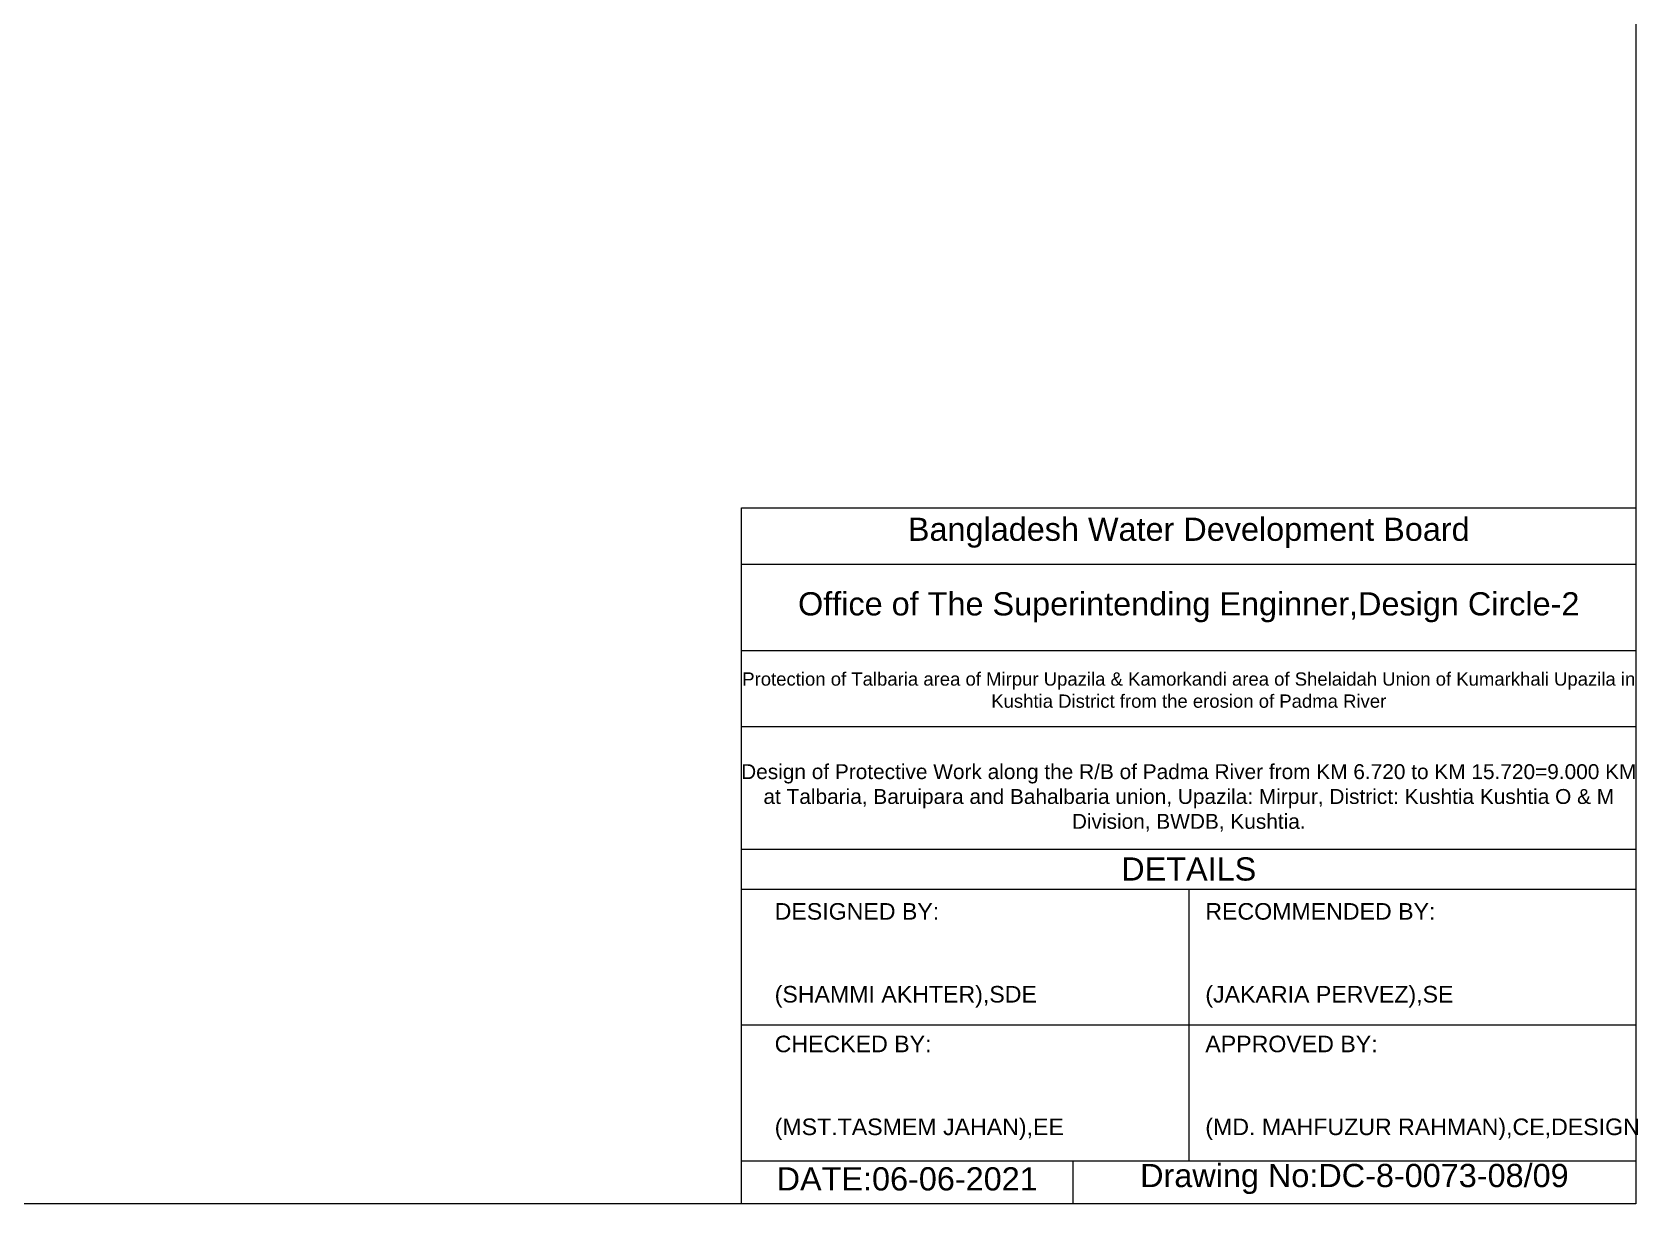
# Model space of a CAD drawing. Header units: inches. Extents: x 15 to 141071, y -30183 to 14738.
# Drawn here: x 41444 to 46291, y 7667 to 11202 of the extents above; entities that cross this region are included whole.
import ezdxf

# ---------------------------------------------------------------- set-up
doc = ezdxf.new("R2010")
doc.units = ezdxf.units.IN
doc.header["$MEASUREMENT"] = 0
doc.layers.add('Long Section Labels', color=7, linetype='Continuous', lineweight=9)
doc.styles.get("Standard").update_dxf_attribs({"font": 'arial.ttf'})

msp = doc.modelspace()

# ---------------------------------------------------------------- linework, layer by layer
at = {"layer": 'Long Section Labels'}
msp.add_lwpolyline([(36285.462354, 14737.692983), (46285.462354, 14737.692983), (46285.462354, 7666.692983), (36285.462354, 7666.692983)], close=True, dxfattribs=at)
for points in [[(43585.462354, 7666.692983), (43585.462354, 9766.692983), (46285.462354, 9766.692983)], [(43585.462354, 9596.692983), (46285.462354, 9596.692983)], [(43585.462354, 9336.692983), (46285.462354, 9336.692983)], [(43585.462354, 9106.692983), (46285.462354, 9106.692983)], [(43585.462354, 8736.692983), (46285.462354, 8736.692983)], [(43585.462354, 8616.692983), (46285.462354, 8616.692983)], [(44935.462354, 8616.692983), (44935.462354, 7796.692983)], [(43585.462354, 8206.692983), (46285.462354, 8206.692983)], [(43585.462354, 7796.692983), (46285.462354, 7796.692983)], [(44585.462354, 7796.692983), (44585.462354, 7666.692983)]]:
    msp.add_lwpolyline(points, dxfattribs=at)

# ---------------------------------------------------------------- texts
at = {"layer": 'Long Section Labels', "char_height": 70, "attachment_point": 5}
for s, insert in [('Bangladesh Water Development Board', (44935.462354, 9691.692983)), ('Office of The Superintending Enginner,Design Circle-2', (44935.462354, 9466.692983))]:
    msp.add_mtext(s, dxfattribs=dict(at, insert=insert))
at = {"layer": 'Long Section Labels'}
for s, insert, char_height, width, attachment_point in [('Protection of Talbaria area of Mirpur Upazila & Kamorkandi area of Shelaidah Union of Kumarkhali Upazila in Kushtia District from the erosion of Padma River', (44935.462354, 9216.692983), 40, 2800, 5), ('Design of Protective Work along the R/B of Padma River from KM 6.720 to KM 15.720=9.000 KM at Talbaria, Baruipara and Bahalbaria union, Upazila: Mirpur, District: Kushtia Kushtia O & M Division, BWDB, Kushtia.', (44935.462354, 8891.692983), 45, 2700, 5), ('DETAILS', (44935.462354, 8676.692983), 70, 2800, 5), ('DESIGNED BY:^J^J^J(SHAMMI AKHTER),SDE', (43685.462354, 8416.692983), 50, 1400, 4), ('RECOMMENDED BY:^J^J^J(JAKARIA PERVEZ),SE', (44985.462354, 8416.692983), 50, 1400, 4), ('CHECKED BY:^J^J^J(MST.TASMEM JAHAN),EE', (43685.462354, 8016.692983), 50, 1400, 4), ('APPROVED BY:^J^J^J(MD. MAHFUZUR RAHMAN),CE,DESIGN', (44985.462354, 8016.692983), 50, 1400, 4), ('DATE:06-06-2021', (44085.462354, 7741.692983), 70, 1400, 5), ('Drawing No:DC-8-0073-08/09', (45435.462354, 7741.692983), 70, 2200, 5)]:
    msp.add_mtext(s, dxfattribs=dict(at, insert=insert, char_height=char_height, width=width, attachment_point=attachment_point))

doc.saveas('drawing.dxf')
